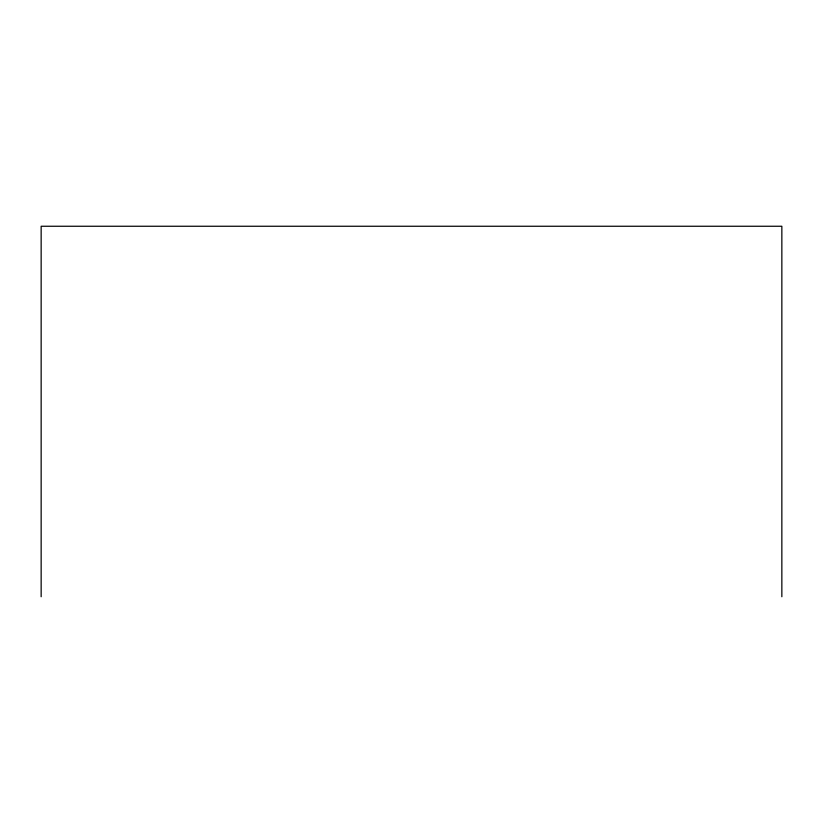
<?xml version="1.0" encoding="UTF-8"?>
<svg xmlns="http://www.w3.org/2000/svg" width="823" height="823" viewBox="0 0 823 823"><rect width="100%" height="100%" fill="white"/><g stroke="black" fill="none" stroke-linecap="round" stroke-linejoin="round"><path stroke-width="1.23" d="M781.85 596.747L781.85 226.253L41.15 226.253L41.15 596.747"/></g></svg>
